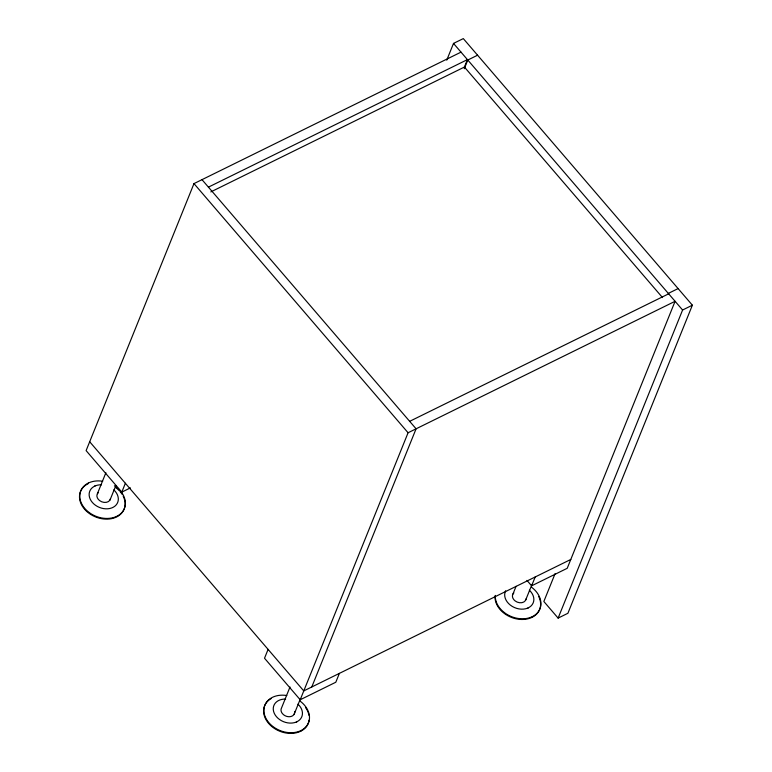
<?xml version="1.0" encoding="UTF-8"?>
<svg xmlns="http://www.w3.org/2000/svg" width="772" height="772" viewBox="0 0 772 772"><rect width="100%" height="100%" fill="white"/><g stroke="black" fill="none" stroke-linecap="round" stroke-linejoin="round"><path stroke-width="1.16" d="M461.009 52.139L193.984 183.601L86.107 450.607L121.793 492.131L130.42 487.885M88.307 483.069L88.027 483.755A23.527 17.891 22 0 0 83.318 507.638A23.527 17.891 22 0 0 113.262 518.244A23.527 17.891 22 0 0 123.192 496.193M97.417 493.704L105.889 472.725M110.049 499.938L115.848 485.578M121.793 492.131L125.363 483.282M446.747 60.168L453.511 43.415L463.306 38.6L692.378 305.191L567.903 613.277L558.117 618.102L543.845 601.484L555.116 573.586M464.271 67.434L467.427 59.618L208.421 187.133M464.262 68.747L467.784 60.033L477.578 55.208M268.096 649.377L264.516 658.236L300.202 699.76L335.801 682.236L339.381 673.377M290.002 687.003L281.529 707.982A7.054 5.365 22 0 0 282.407 713.598L283.662 714.824A7.054 5.365 22 0 0 291.256 716.426A7.054 5.365 22 0 0 294.634 711.446M294.161 714.206L300.414 698.747M300.202 699.76L408.079 432.754L675.095 301.292L567.217 568.298L531.618 585.832L526.958 580.409M311.782 686.964L416.089 428.807L201.994 179.654M300.694 731.248L300.964 730.563M512.946 594.044L516.072 586.315M525.578 600.278L531.831 584.819M531.618 585.832L535.189 576.973M532.111 617.311L532.381 616.625M558.117 618.102L682.593 310.016L692.378 305.191M94.599 486.186L95.342 485.685M296.236 722.235L296.979 721.723M527.652 608.297L528.395 607.786M210.814 191.91L464.426 67.048L662.521 297.596M668.32 293.408L678.106 288.583M409.662 421.338L668.677 293.823M570.798 559.449L303.772 690.911L89.687 441.748M453.511 43.415L682.593 310.016M193.984 183.601L408.079 432.754M300.192 701.188A23.527 17.891 22 0 1 300.018 730.997A23.527 17.891 22 0 1 264.96 716.175A23.527 17.891 22 0 1 286.808 695.524M309.099 720.179A23.527 17.891 22 0 1 275.961 729.395A23.527 17.891 22 0 1 271.233 698.506M305.615 707.654A23.527 17.891 22 0 1 307.304 710.472M307.758 711.427A23.527 17.891 22 0 1 308.974 715.345M297.953 704.141A15.054 11.445 22 0 1 295.956 722.167A15.054 11.445 22 0 1 274.234 713.241A15.054 11.445 22 0 1 285.63 699.085M110.512 498.616A7.054 5.365 22 0 1 99.549 500.546L98.285 499.33A7.054 5.365 22 0 1 98.314 492.594M114.43 485.762A23.527 17.891 22 0 1 116.948 516.236A23.527 17.891 22 0 1 81.05 502.447A23.527 17.891 22 0 1 102.686 481.255M115.8 487.595A23.527 17.891 22 0 1 119.332 490.741M120.104 491.6A23.527 17.891 22 0 1 122.121 494.302M113.831 489.873A15.054 11.445 22 0 1 111.834 507.899A15.054 11.445 22 0 1 90.121 498.973A15.054 11.445 22 0 1 101.518 484.806M526.05 598.956A7.054 5.365 22 0 1 515.088 600.886L513.824 599.67A7.054 5.365 22 0 1 513.843 592.935M531.609 587.251A23.527 17.891 22 0 1 527.826 618.218A23.527 17.891 22 0 1 495.334 595.415M538.721 596.534A23.527 17.891 22 0 1 521.882 619.482A23.527 17.891 22 0 1 495.055 596.1M529.37 590.213A15.054 11.445 22 0 1 531.039 605.972A15.054 11.445 22 0 1 512.241 606.406A15.054 11.445 22 0 1 505.66 590.763"/></g></svg>
